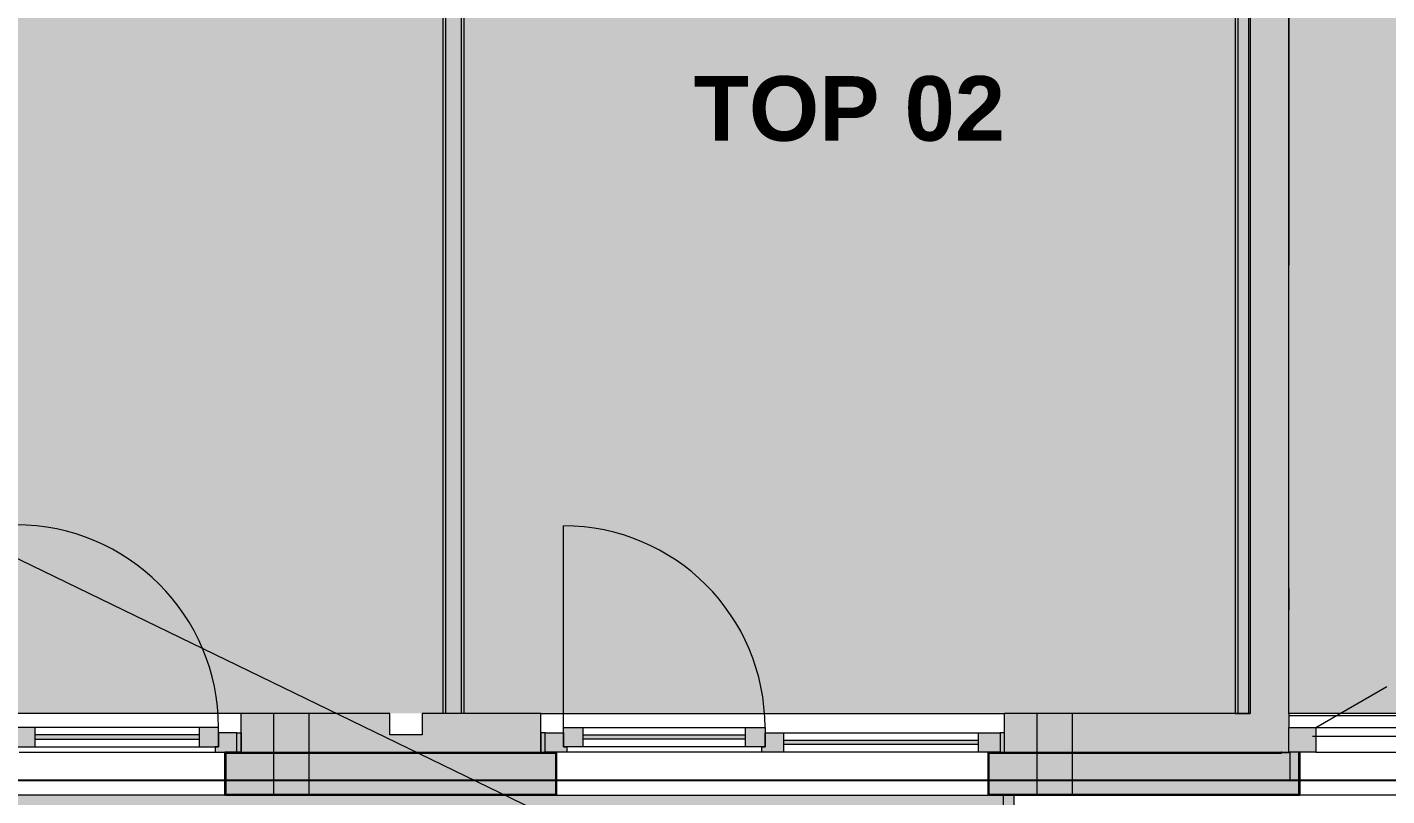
# Model space of a CAD drawing. Header units: metres. Extents: x -3.9 to 83, y -38 to 6.2.
# Drawn here: x 68.78 to 75.09, y -17.62 to -14.06 of the extents above; entities that cross this region are included whole.
import ezdxf

# ---------------------------------------------------------------- set-up
doc = ezdxf.new("R2010")
doc.units = ezdxf.units.M
doc.header["$MEASUREMENT"] = 0
doc.set_wipeout_variables(frame=1)
for name, pattern in [('Baufluchtlinie', [0.013, 0.008, -0.005]), ('Schnittlinie', [0.006, 0.003, -0.0015, 0, -0.0015]), ('Strichlinie eng', [0.002, 0.0015, -0.0005]), ('Untersicht', [0.001, 0.0005, -0.0005]), ('Wipeout_Contour', [1, 0, -1])]:
    doc.linetypes.add(name, pattern=pattern)
for name, color, linetype in [('0._Erdgeschoß PP Icon_3_0', 7, 'Continuous'), ('0._Erdgeschoß PP Icon_3_110 Wand Aussen', 7, 'Continuous'), ('0._Erdgeschoß PP Icon_3_120 Wand Innen tragend', 7, 'Continuous'), ('0._Erdgeschoß PP Icon_3_130 Wand Innen', 7, 'Continuous'), ('0._Erdgeschoß PP Icon_3_140 Geländer transparent', 7, 'Continuous'), ('0._Erdgeschoß PP Icon_3_230 Decke abgehaengt', 7, 'Continuous'), ('0._Erdgeschoß PP Icon_3_710 Gelände', 7, 'Continuous'), ('0._Erdgeschoß PP Icon_3_810 Raum', 7, 'Continuous'), ('0._Erdgeschoß PP Icon_3_905 VP Beschriftung Übersicht.Übersicht', 7, 'Continuous'), ('0._Erdgeschoß PP Icon_3_Neubau_840 Baulinien', 7, 'Continuous')]:
    doc.layers.add(name, color=color, linetype=linetype)
doc.styles.add('ERSTELLTER_STIL_11', font='arial.ttf')

msp = doc.modelspace()

# ---------------------------------------------------------------- wipeouts: each hides what was drawn before it
at = {"color": 254, "linetype": 'Wipeout_Contour', "lineweight": 0, "ltscale": 298.646124}
msp.add_wipeout([(57.4619, 3.5109), (57.4619, -37.8391), (81.8426, -37.8391), (81.8426, 3.5109)], dxfattribs=at).dxf.layer = '0._Erdgeschoß PP Icon_3_0'

# ---------------------------------------------------------------- next in the draw order: hatches: boundary and pattern name
at = {"layer": '0._Erdgeschoß PP Icon_3_110 Wand Aussen', "linetype": 'Continuous', "lineweight": 0, "true_color": 0x000000}
for points in [[(69.7752, -17.3304), (69.7752, -17.4204), (71.1652, -17.4204), (71.1652, -17.3304), (71.1652, -17.2404), (70.6152, -17.2404), (70.6152, -17.3404), (70.4652, -17.3404), (70.4652, -17.2404), (69.7752, -17.2404)], [(73.3152, -17.3304), (73.3152, -17.4204), (74.6352, -17.4204), (74.6352, -17.3054), (74.6352, -17.2404), (73.3152, -17.2404)], [(69.7552, -17.3304), (69.7552, -17.4204), (69.7752, -17.4204), (69.7752, -17.3304)], [(71.1852, -17.3304), (71.1652, -17.3304), (71.1652, -17.4204), (71.1852, -17.4204)], [(73.2952, -17.4204), (73.3152, -17.4204), (73.3152, -17.3304), (73.2952, -17.3304)], [(74.6352, -17.3054), (74.6352, -17.4204), (74.7602, -17.4204), (74.7602, -17.3054)], [(69.7052, -17.6204), (69.7052, -17.4204), (69.7002, -17.4204), (69.7002, -17.6204)], [(71.2352, -17.4204), (69.7052, -17.4204), (69.7052, -17.4254), (71.2352, -17.4254)], [(71.2352, -17.4254), (69.7052, -17.4254), (69.7052, -17.5504), (71.2352, -17.5504)], [(71.2352, -17.6204), (71.2402, -17.6204), (71.2402, -17.4204), (71.2352, -17.4204)], [(73.2452, -17.6204), (73.2452, -17.4204), (73.2402, -17.4204), (73.2402, -17.6204)], [(73.2452, -17.4204), (73.2452, -17.4254), (74.6002, -17.4254), (74.6002, -17.4204)], [(73.2452, -17.4254), (73.2452, -17.5504), (74.6402, -17.5504), (74.6402, -17.4254)], [(74.6402, -17.4254), (74.6402, -17.4204), (74.6002, -17.4204), (74.6002, -17.4254)], [(74.6402, -17.4204), (74.6402, -17.5504), (74.6802, -17.5504), (74.6802, -17.4204)], [(74.6802, -17.4204), (74.6802, -17.6154), (74.6852, -17.6154), (74.6852, -17.4204)], [(71.2352, -17.5504), (69.7052, -17.5504), (69.7052, -17.6154), (71.2352, -17.6154)], [(73.2452, -17.5504), (73.2452, -17.6154), (74.6802, -17.6154), (74.6802, -17.5504)], [(69.7052, -17.6204), (71.2352, -17.6204), (71.2352, -17.6154), (69.7052, -17.6154)], [(74.6852, -17.6154), (73.2452, -17.6154), (73.2452, -17.6204), (74.6852, -17.6204)]]:
    msp.add_hatch(color=18, dxfattribs=at).paths.add_polyline_path(points)
at = {"layer": '0._Erdgeschoß PP Icon_3_110 Wand Aussen', "linetype": 'Continuous', "lineweight": 0, "true_color": 0xffffff}
for points in [[(68.8202, -17.3954), (68.8202, -17.3054), (68.7302, -17.3054), (68.7302, -17.3954)], [(69.5802, -17.3404), (68.8202, -17.3404), (68.8202, -17.3604), (69.5802, -17.3604)], [(69.6702, -17.3954), (69.6702, -17.3054), (69.5802, -17.3054), (69.5802, -17.3954)], [(69.7552, -17.3304), (69.6702, -17.3304), (69.6702, -17.3954), (69.6552, -17.3954), (69.6552, -17.4204), (69.7552, -17.4204)], [(71.1852, -17.3304), (71.1852, -17.4204), (71.2852, -17.4204), (71.2852, -17.3954), (71.2702, -17.3954), (71.2702, -17.3304)], [(71.2702, -17.3954), (71.3602, -17.3954), (71.3602, -17.3054), (71.2702, -17.3054)], [(71.3602, -17.3404), (71.3602, -17.3604), (72.1152, -17.3604), (72.1152, -17.3404)], [(72.1152, -17.3954), (72.2052, -17.3954), (72.2052, -17.3054), (72.1152, -17.3054)], [(72.2402, -17.4204), (72.2402, -17.3304), (72.2052, -17.3304), (72.2052, -17.3954), (72.1902, -17.3954), (72.1902, -17.4204)], [(72.2402, -17.3304), (72.2402, -17.4204), (72.2902, -17.4204), (72.2902, -17.3304)], [(73.2952, -17.4204), (73.2952, -17.3304), (73.1952, -17.3304), (73.1952, -17.4204)], [(73.1952, -17.3654), (72.2902, -17.3654), (72.2902, -17.3854), (73.1952, -17.3854)]]:
    msp.add_hatch(color=7, dxfattribs=at).paths.add_polyline_path(points)
at = {"layer": '0._Erdgeschoß PP Icon_3_120 Wand Innen tragend', "linetype": 'Continuous', "lineweight": 0, "true_color": 0x000000}
for points in [[(74.3852, -11.8054), (74.3852, -17.2404), (74.3977, -17.2404), (74.3977, -11.8144)], [(74.3977, -11.8144), (74.3977, -17.2404), (74.4477, -17.2404), (74.4477, -11.8504)], [(74.4552, -11.9854), (74.4552, -17.2404), (74.6352, -17.2404), (74.6352, -11.9854)]]:
    msp.add_hatch(color=18, dxfattribs=at).paths.add_polyline_path(points)
at = {"layer": '0._Erdgeschoß PP Icon_3_120 Wand Innen tragend', "linetype": 'Continuous', "lineweight": 0, "true_color": 0xffffff}
msp.add_hatch(color=7, dxfattribs=at).paths.add_polyline_path([(74.4477, -11.8504), (74.4477, -17.2404), (74.4552, -17.2404), (74.4552, -11.8558)])
at = {"layer": '0._Erdgeschoß PP Icon_3_130 Wand Innen', "linetype": 'Continuous', "lineweight": 0, "true_color": 0x000000}
for points in [[(70.8002, -13.0379), (70.7977, -13.041), (70.7977, -17.2404), (70.8102, -17.2404), (70.8102, -13.0379)], [(70.7102, -13.1504), (70.7102, -17.2404), (70.7227, -17.2404), (70.7227, -13.1504)], [(70.7227, -13.1379), (70.7227, -17.2404), (70.7977, -17.2404), (70.7977, -13.1379)]]:
    msp.add_hatch(color=18, dxfattribs=at).paths.add_polyline_path(points)
at = {"layer": '0._Erdgeschoß PP Icon_3_140 Geländer transparent', "linetype": 'Continuous', "lineweight": 0, "true_color": 0x000000}
msp.add_hatch(color=18, dxfattribs=at).paths.add_polyline_path([(73.3102, -17.6204), (73.3102, -19.6004), (73.3602, -19.6004), (73.3602, -17.6204)])
at = {"layer": '0._Erdgeschoß PP Icon_3_810 Raum', "linetype": 'Continuous', "lineweight": 0, "true_color": 0x191919}
msp.add_hatch(color=250, dxfattribs=at).paths.add_polyline_path([(76.2152, -15.2354), (76.2152, -8.7754), (76.2152, -5.6604), (74.4602, -5.6604), (74.4602, -8.0254), (74.7102, -8.0254), (74.7102, -8.7754), (74.4602, -8.7754), (72.0002, -8.7754), (72.0002, -8.5954), (72.0002, -8.5879), (71.8402, -8.5879), (71.8402, -8.5654), (70.1602, -8.5654), (70.1602, -8.5879), (70.0002, -8.5879), (70.0002, -8.7754), (69.3702, -8.7754), (67.9102, -8.7754), (67.9102, -9.6854), (67.9102, -11.0754), (67.9102, -11.3254), (69.6152, -11.3254), (69.6152, -9.9854), (73.8802, -9.9854), (73.8802, -11.3254), (74.3852, -11.3254), (74.8352, -11.3254), (74.8852, -11.3254), (74.8852, -13.2354), (74.6352, -13.2354), (74.6352, -17.2404), (76.2152, -17.2404)])
at = {"layer": '0._Erdgeschoß PP Icon_3_810 Raum', "linetype": 'Continuous', "lineweight": 13, "true_color": 0xe8e2dc}
for points in [[(74.3852, -17.2404), (74.3852, -11.8054), (74.3852, -11.5754), (70.7602, -11.5754), (70.7602, -12.2254), (70.5802, -12.2254), (70.5802, -13.0254), (70.8102, -13.0254), (70.8102, -17.2404)], [(68.0102, -13.1504), (68.0102, -17.2404), (70.7102, -17.2404), (70.7102, -13.1504)]]:
    msp.add_hatch(color=254, dxfattribs=at).paths.add_polyline_path(points)
at = {"layer": '0._Erdgeschoß PP Icon_3_810 Raum', "linetype": 'Continuous', "lineweight": 13, "true_color": 0xd9d8c9}
msp.add_hatch(color=254, dxfattribs=at).paths.add_polyline_path([(68.0102, -17.6204), (68.0102, -19.3504), (73.3102, -19.3504), (73.3102, -17.6204)])
at = {"layer": '0._Erdgeschoß PP Icon_3_905 VP Beschriftung Übersicht.Übersicht', "linetype": 'Continuous', "lineweight": 0, "true_color": 0xbebebe}
msp.add_hatch(color=9, dxfattribs=at).paths.add_polyline_path([(67.9602, -22.0404), (65.0302, -22.0404), (65.0302, -22.0904), (66.4602, -22.0904), (66.4602, -23.8454), (66.5102, -23.8454), (66.5102, -22.0904), (73.3602, -22.0904), (73.3602, -22.0404), (73.3602, -17.6204), (73.3102, -17.6204), (73.3102, -22.0404), (68.0102, -22.0404), (68.0102, -17.6204), (67.9602, -17.6204)])

# ---------------------------------------------------------------- next in the draw order: linework, layer by layer
at = {"layer": '0._Erdgeschoß PP Icon_3_110 Wand Aussen', "color": 8, "linetype": 'Continuous', "lineweight": 0, "ltscale": 1000}
msp.add_line((71.2702, -17.3054), (71.2702, -16.3704), dxfattribs=at)
at = {"layer": '0._Erdgeschoß PP Icon_3_110 Wand Aussen', "color": 8, "linetype": 'Strichlinie eng', "lineweight": 0, "ltscale": 1000}
msp.add_line((74.7602, -17.3054), (75.0893, -17.1154), dxfattribs=at)
at = {"layer": '0._Erdgeschoß PP Icon_3_110 Wand Aussen', "color": 7, "linetype": 'Continuous', "lineweight": 13, "ltscale": 1000}
for p, q in [((69.7752, -17.2404), (68.6252, -17.2404)), ((71.1652, -17.2404), (73.3152, -17.2404)), ((73.3152, -17.2404), (73.3152, -17.2404)), ((68.8202, -17.3054), (68.7302, -17.3054)), ((69.5802, -17.3054), (68.8202, -17.3054)), ((68.8202, -17.3954), (68.8202, -17.3054)), ((69.5802, -17.3404), (68.8202, -17.3404)), ((69.6702, -17.3054), (69.5802, -17.3054)), ((69.5802, -17.3054), (69.5802, -17.3954)), ((69.6702, -17.3954), (69.6702, -17.3054)), ((69.7552, -17.3304), (69.6702, -17.3304)), ((69.6702, -17.3304), (69.6702, -17.3954)), ((69.7552, -17.4204), (69.7552, -17.3304)), ((71.1852, -17.3304), (71.2702, -17.3304)), ((71.1852, -17.4204), (71.1852, -17.3304)), ((71.2702, -17.3954), (71.2702, -17.3054)), ((71.2702, -17.3054), (71.3602, -17.3054)), ((71.2702, -17.3304), (71.2702, -17.3954)), ((71.3602, -17.3054), (72.1152, -17.3054)), ((71.3602, -17.3054), (71.3602, -17.3954)), ((71.3602, -17.3404), (72.1152, -17.3404)), ((72.1152, -17.3954), (72.1152, -17.3054)), ((72.1152, -17.3054), (72.2052, -17.3054)), ((72.2052, -17.3054), (72.2052, -17.3954)), ((72.2052, -17.3954), (72.2052, -17.3304)), ((72.2052, -17.3304), (72.2402, -17.3304)), ((72.2402, -17.3304), (72.2902, -17.3304)), ((72.2902, -17.3304), (73.1952, -17.3304)), ((72.2902, -17.3304), (72.2902, -17.4204)), ((73.1952, -17.4204), (73.1952, -17.3304)), ((73.1952, -17.3304), (73.2952, -17.3304)), ((73.2952, -17.3304), (73.2952, -17.4204)), ((68.7302, -17.3954), (68.8202, -17.3954)), ((68.8202, -17.3604), (69.5802, -17.3604)), ((68.8202, -17.3954), (69.5802, -17.3954)), ((69.5802, -17.3954), (69.6702, -17.3954)), ((69.6702, -17.3954), (69.6552, -17.3954)), ((69.6552, -17.3954), (69.6552, -17.4204)), ((71.2702, -17.3954), (71.2852, -17.3954)), ((71.3602, -17.3954), (71.2702, -17.3954)), ((71.2852, -17.3954), (71.2852, -17.4204)), ((72.1152, -17.3604), (71.3602, -17.3604)), ((72.1152, -17.3954), (71.3602, -17.3954)), ((72.2052, -17.3954), (72.1152, -17.3954)), ((72.1902, -17.4204), (72.1902, -17.3954)), ((72.1902, -17.3954), (72.2052, -17.3954)), ((72.2902, -17.3654), (73.1952, -17.3654)), ((73.1952, -17.3854), (72.2902, -17.3854)), ((68.7452, -17.4204), (69.6552, -17.4204)), ((69.6552, -17.4204), (69.7552, -17.4204)), ((69.7002, -17.4254), (69.7002, -17.4204)), ((69.7052, -17.4204), (69.7002, -17.4204)), ((69.7052, -17.4204), (69.7002, -17.4204)), ((69.7052, -17.4204), (69.7002, -17.4204)), ((69.7002, -17.4254), (69.7002, -17.4204)), ((69.7002, -17.5504), (69.7002, -17.4254)), ((69.7002, -17.5504), (69.7002, -17.4254)), ((69.7052, -17.6154), (69.7052, -17.4204)), ((69.7052, -17.4254), (71.2352, -17.4254)), ((71.2852, -17.4204), (71.1852, -17.4204)), ((71.2352, -17.4204), (71.2402, -17.4204)), ((71.2352, -17.6154), (71.2352, -17.4204)), ((71.2352, -17.4204), (71.2402, -17.4204)), ((71.2352, -17.4204), (71.2402, -17.4204)), ((71.2402, -17.4254), (71.2402, -17.4204)), ((71.2402, -17.4254), (71.2402, -17.4204)), ((71.2402, -17.5504), (71.2402, -17.4254)), ((71.2402, -17.5504), (71.2402, -17.4254)), ((72.1902, -17.4204), (71.2852, -17.4204)), ((72.2402, -17.4204), (72.1902, -17.4204)), ((72.2902, -17.4204), (72.2402, -17.4204)), ((73.1952, -17.4204), (72.2902, -17.4204)), ((73.2952, -17.4204), (73.1952, -17.4204)), ((73.2402, -17.4254), (73.2402, -17.4204)), ((73.2452, -17.4204), (73.2402, -17.4204)), ((73.2452, -17.4204), (73.2402, -17.4204)), ((73.2452, -17.4204), (73.2402, -17.4204)), ((73.2402, -17.4254), (73.2402, -17.4204)), ((73.2402, -17.5504), (73.2402, -17.4254)), ((73.2402, -17.5504), (73.2402, -17.4254)), ((73.2452, -17.4204), (73.3152, -17.4204)), ((73.2452, -17.6154), (73.2452, -17.4204)), ((73.2452, -17.4204), (73.3152, -17.4204)), ((73.2452, -17.4204), (73.3152, -17.4204)), ((73.2452, -17.4254), (74.6002, -17.4254)), ((74.6002, -17.4254), (74.6002, -17.4204)), ((74.6802, -17.4204), (74.6402, -17.4204)), ((74.6402, -17.4204), (74.6402, -17.5504)), ((74.6802, -17.4204), (74.6802, -17.5504)), ((74.6852, -17.4204), (74.6802, -17.4204)), ((74.6802, -17.4204), (74.6802, -17.6154)), ((74.6852, -17.4204), (74.6852, -17.6154)), ((69.7002, -17.6154), (69.7002, -17.5504)), ((69.7002, -17.6154), (69.7002, -17.5504)), ((71.2402, -17.6154), (71.2402, -17.5504)), ((71.2402, -17.6154), (71.2402, -17.5504)), ((73.2402, -17.6154), (73.2402, -17.5504)), ((73.2402, -17.6154), (73.2402, -17.5504)), ((74.6802, -17.5504), (74.6402, -17.5504)), ((69.7002, -17.6204), (68.7002, -17.6204)), ((69.7002, -17.6204), (69.7002, -17.6154)), ((69.7002, -17.6204), (69.7002, -17.6154)), ((69.7052, -17.6204), (69.7002, -17.6204)), ((69.7052, -17.6154), (71.2352, -17.6154)), ((71.2352, -17.6204), (71.2402, -17.6204)), ((71.2402, -17.6204), (71.2402, -17.6154)), ((71.2402, -17.6204), (71.2402, -17.6154)), ((71.2402, -17.6204), (73.2402, -17.6204)), ((73.2402, -17.6204), (73.2402, -17.6154)), ((73.2402, -17.6204), (73.2402, -17.6154)), ((73.2452, -17.6204), (73.2402, -17.6204)), ((73.2402, -17.6204), (73.2402, -17.6204)), ((73.2452, -17.6154), (74.6802, -17.6154)), ((74.6852, -17.6154), (74.6802, -17.6154)), ((74.6852, -17.6154), (74.6802, -17.6154)), ((74.6852, -17.6204), (74.6852, -17.6154))]:
    msp.add_line(p, q, dxfattribs=at)
at = {"layer": '0._Erdgeschoß PP Icon_3_110 Wand Aussen', "color": 7, "linetype": 'Continuous', "lineweight": 18, "ltscale": 1000}
for p, q in [((69.7752, -17.3304), (69.7752, -17.2404)), ((69.7752, -17.3304), (69.7752, -17.2404)), ((70.4652, -17.3404), (70.4652, -17.2404)), ((70.6152, -17.2404), (70.6152, -17.3404)), ((71.1652, -17.3304), (71.1652, -17.2404)), ((71.1652, -17.3304), (71.1652, -17.2404)), ((73.3152, -17.3304), (73.3152, -17.2404)), ((73.3152, -17.3304), (73.3152, -17.2404)), ((74.6352, -17.2404), (74.6352, -17.3054)), ((69.7752, -17.4204), (69.7752, -17.3304)), ((69.7752, -17.4204), (69.7752, -17.3304)), ((69.7752, -17.4204), (69.7752, -17.3304)), ((70.6152, -17.3404), (70.4652, -17.3404)), ((71.1652, -17.4204), (71.1652, -17.3304)), ((71.1652, -17.4204), (71.1652, -17.3304)), ((71.1652, -17.4204), (71.1652, -17.3304)), ((73.3152, -17.4204), (73.3152, -17.3304)), ((73.3152, -17.4204), (73.3152, -17.3304)), ((73.3152, -17.4204), (73.3152, -17.3304)), ((74.6352, -17.4204), (74.6352, -17.3054)), ((69.7752, -17.4204), (69.7052, -17.4204)), ((69.7752, -17.4204), (69.7052, -17.4204)), ((69.7752, -17.4204), (69.7052, -17.4204)), ((69.7752, -17.4204), (71.1652, -17.4204)), ((71.1652, -17.4204), (71.2352, -17.4204)), ((71.1652, -17.4204), (71.2352, -17.4204)), ((71.1652, -17.4204), (71.2352, -17.4204)), ((73.3152, -17.4204), (74.6002, -17.4204)), ((74.6002, -17.4204), (74.6352, -17.4204))]:
    msp.add_line(p, q, dxfattribs=at)
at = {"layer": '0._Erdgeschoß PP Icon_3_110 Wand Aussen', "color": 7, "linetype": 'Baufluchtlinie', "lineweight": 13, "ltscale": 1000}
for p, q in [((76.2152, -17.2404), (74.6352, -17.2404)), ((74.7452, -17.3054), (76.1052, -17.3054)), ((74.7602, -17.3054), (76.0902, -17.3054)), ((74.7452, -17.3454), (76.1052, -17.3454)), ((74.7602, -17.4204), (76.0902, -17.4204)), ((76.1652, -17.6204), (74.6852, -17.6204))]:
    msp.add_line(p, q, dxfattribs=at)
at = {"layer": '0._Erdgeschoß PP Icon_3_110 Wand Aussen', "color": 7, "linetype": 'Continuous', "lineweight": 0, "ltscale": 1000}
for p, q in [((69.7052, -17.5504), (71.2352, -17.5504)), ((73.2452, -17.5504), (74.6402, -17.5504)), ((74.6802, -17.5504), (74.6402, -17.5504))]:
    msp.add_line(p, q, dxfattribs=at)
at = {"layer": '0._Erdgeschoß PP Icon_3_110 Wand Aussen', "color": 7, "linetype": 'Continuous', "lineweight": 18, "ltscale": 1000, "flags": 128}
for points in [[(69.9257, -17.2404), (69.7752, -17.2404)], [(70.0907, -17.2404), (69.9257, -17.2404)], [(70.4652, -17.2404), (70.0907, -17.2404)], [(71.1652, -17.2404), (70.6152, -17.2404)], [(73.4657, -17.2404), (73.3152, -17.2404)], [(73.6307, -17.2404), (73.4657, -17.2404)], [(74.4552, -17.2404), (73.6307, -17.2404)]]:
    msp.add_lwpolyline(points, dxfattribs=at)
at = {"layer": '0._Erdgeschoß PP Icon_3_110 Wand Aussen', "color": 154, "linetype": 'Schnittlinie', "lineweight": 13, "ltscale": 1000, "true_color": 0x004e91, "flags": 128}
for points in [[(69.9257, -17.2404), (69.9257, -17.4204)], [(70.0907, -17.4204), (70.0907, -17.2404)], [(73.4657, -17.2404), (73.4657, -17.4204)], [(73.6307, -17.4204), (73.6307, -17.2404)], [(69.9257, -17.4204), (69.9257, -17.4254)], [(69.9257, -17.4254), (69.9257, -17.5504)], [(70.0907, -17.4254), (70.0907, -17.4204)], [(70.0907, -17.5504), (70.0907, -17.4254)], [(73.4657, -17.4204), (73.4657, -17.4254)], [(73.4657, -17.4254), (73.4657, -17.5504)], [(73.6307, -17.4254), (73.6307, -17.4204)], [(73.6307, -17.5504), (73.6307, -17.4254)], [(69.9257, -17.5504), (69.9257, -17.6154)], [(70.0907, -17.6154), (70.0907, -17.5504)], [(73.4657, -17.5504), (73.4657, -17.6154)], [(73.6307, -17.6154), (73.6307, -17.5504)], [(69.9257, -17.6154), (69.9257, -17.6204)], [(70.0907, -17.6204), (70.0907, -17.6154)], [(73.4657, -17.6154), (73.4657, -17.6204)], [(73.6307, -17.6204), (73.6307, -17.6154)]]:
    msp.add_lwpolyline(points, dxfattribs=at)
at = {"layer": '0._Erdgeschoß PP Icon_3_110 Wand Aussen', "color": 7, "linetype": 'Continuous', "lineweight": 13, "ltscale": 1000, "flags": 128}
for points in [[(69.7552, -17.3304), (69.7752, -17.3304), (69.7752, -17.4204), (69.7552, -17.4204)], [(71.1852, -17.3304), (71.1652, -17.3304), (71.1652, -17.4204), (71.1852, -17.4204)], [(73.2952, -17.4204), (73.3152, -17.4204), (73.3152, -17.3304), (73.2952, -17.3304)], [(74.6352, -17.3054), (74.7602, -17.3054), (74.7602, -17.4204), (74.6352, -17.4204)]]:
    msp.add_lwpolyline(points, close=True, dxfattribs=at)
for points in [[(69.7052, -17.6204), (69.9257, -17.6204)], [(69.9257, -17.6204), (70.0907, -17.6204)], [(70.0907, -17.6204), (71.2352, -17.6204)], [(73.2452, -17.6204), (73.4657, -17.6204)], [(73.4657, -17.6204), (73.6307, -17.6204)], [(73.6307, -17.6204), (74.6852, -17.6204)]]:
    msp.add_lwpolyline(points, dxfattribs=at)
at = {"layer": '0._Erdgeschoß PP Icon_3_110 Wand Aussen', "color": 8, "linetype": 'Continuous', "lineweight": 0, "ltscale": 1000}
for centre, radius in [((68.7302, -17.3054), 0.94), ((71.2702, -17.3054), 0.935)]:
    msp.add_arc(centre, radius, 0, 90, dxfattribs=at)
at = {"layer": '0._Erdgeschoß PP Icon_3_110 Wand Aussen', "color": 7, "linetype": 'Continuous', "lineweight": 13, "ltscale": 1000}
for p in [(69.7752, -17.2404), (71.1652, -17.2404), (69.7002, -17.6204), (71.2402, -17.6204), (74.6802, -17.6154)]:
    msp.add_point(p, dxfattribs=at)
at = {"layer": '0._Erdgeschoß PP Icon_3_110 Wand Aussen', "color": 7, "linetype": 'Continuous', "lineweight": 18, "ltscale": 1000}
msp.add_point((74.6002, -17.4204), dxfattribs=at)
at = {"layer": '0._Erdgeschoß PP Icon_3_110 Wand Aussen', "color": 7, "linetype": 'Continuous', "lineweight": 0, "ltscale": 1000}
msp.add_point((74.6402, -17.5504), dxfattribs=at)
at = {"layer": '0._Erdgeschoß PP Icon_3_120 Wand Innen tragend', "color": 7, "linetype": 'Continuous', "lineweight": 13, "ltscale": 1000}
for p, q in [((74.3977, -11.8144), (74.3977, -17.2404)), ((74.4477, -11.8504), (74.4477, -17.2404))]:
    msp.add_line(p, q, dxfattribs=at)
at = {"layer": '0._Erdgeschoß PP Icon_3_120 Wand Innen tragend', "color": 7, "linetype": 'Continuous', "lineweight": 18, "ltscale": 1000}
msp.add_line((74.4552, -11.9854), (74.4552, -17.2404), dxfattribs=at)
at = {"layer": '0._Erdgeschoß PP Icon_3_120 Wand Innen tragend', "color": 7, "linetype": 'Continuous', "lineweight": 13, "ltscale": 1000, "flags": 128}
for points in [[(74.3852, -11.8054), (74.3852, -17.2404)], [(74.3852, -17.2404), (74.3977, -17.2404)], [(74.3977, -17.2404), (74.4477, -17.2404)], [(74.4477, -17.2404), (74.4552, -17.2404)]]:
    msp.add_lwpolyline(points, dxfattribs=at)
at = {"layer": '0._Erdgeschoß PP Icon_3_120 Wand Innen tragend', "color": 7, "linetype": 'Continuous', "lineweight": 18, "ltscale": 1000, "flags": 128}
msp.add_lwpolyline([(74.6352, -17.2404), (74.6352, -11.9854)], dxfattribs=at)
at = {"layer": '0._Erdgeschoß PP Icon_3_130 Wand Innen', "color": 7, "linetype": 'Continuous', "lineweight": 18, "ltscale": 1000}
for p, q in [((70.7227, -13.1379), (70.7227, -17.2404)), ((70.7977, -17.2404), (70.7977, -13.1379))]:
    msp.add_line(p, q, dxfattribs=at)
at = {"layer": '0._Erdgeschoß PP Icon_3_130 Wand Innen', "color": 7, "linetype": 'Continuous', "lineweight": 18, "ltscale": 1000, "flags": 128}
for points in [[(70.8102, -17.2404), (70.8102, -13.0254)], [(70.7102, -13.1504), (70.7102, -17.2404)], [(70.7227, -17.2404), (70.7102, -17.2404)], [(70.7977, -17.2404), (70.7227, -17.2404)], [(70.8102, -17.2404), (70.7977, -17.2404)]]:
    msp.add_lwpolyline(points, dxfattribs=at)
at = {"layer": '0._Erdgeschoß PP Icon_3_140 Geländer transparent', "color": 7, "linetype": 'Continuous', "lineweight": 18, "ltscale": 1000, "flags": 128}
for points in [[(73.3102, -17.6204), (73.3102, -19.6004)], [(73.3602, -17.6204), (73.3102, -17.6204)], [(73.3602, -19.6004), (73.3602, -17.6204)]]:
    msp.add_lwpolyline(points, dxfattribs=at)
at = {"layer": '0._Erdgeschoß PP Icon_3_230 Decke abgehaengt', "color": 8, "linetype": 'Schnittlinie', "lineweight": 13, "ltscale": 1000, "flags": 128}
msp.add_lwpolyline([(74.6352, -17.2504), (76.2152, -17.2504), (76.2152, -13.2354), (74.6352, -13.2354)], close=True, dxfattribs=at)
at = {"layer": '0._Erdgeschoß PP Icon_3_710 Gelände', "color": 83, "linetype": 'Continuous', "lineweight": 13, "ltscale": 1000, "true_color": 0x89cd89}
msp.add_line((67.7039, -16.0206), (72.7848, -18.4861), dxfattribs=at)
at = {"layer": '0._Erdgeschoß PP Icon_3_905 VP Beschriftung Übersicht.Übersicht', "color": 7, "linetype": 'Untersicht', "lineweight": 13, "ltscale": 1000, "flags": 128}
msp.add_lwpolyline([(67.9602, -22.0404), (67.9602, -17.6204), (68.0102, -17.6204), (68.0102, -22.0404), (73.3102, -22.0404), (73.3102, -17.6204), (73.3602, -17.6204), (73.3602, -22.0404), (73.3602, -22.0904), (66.5102, -22.0904), (66.5102, -23.8454), (66.4602, -23.8454), (66.4602, -22.0904), (65.0302, -22.0904), (65.0302, -22.0404)], close=True, dxfattribs=at)
at = {"layer": '0._Erdgeschoß PP Icon_3_Neubau_840 Baulinien', "color": 1, "linetype": 'Continuous', "lineweight": 25, "ltscale": 1000, "true_color": 0xfb0106, "flags": 128}
msp.add_lwpolyline([(57.4619, -17.5299), (61.0752, -17.5504), (80.0628, -17.5509), (81.8426, -17.5524)], dxfattribs=at)

# ---------------------------------------------------------------- next in the draw order: texts
at = {"layer": '0._Erdgeschoß PP Icon_3_905 VP Beschriftung Übersicht.Übersicht', "color": 7, "linetype": 'Continuous', "lineweight": 13, "insert": (73.3185, -14.2841), "char_height": 0.3, "attachment_point": 3, "style": 'ERSTELLTER_STIL_11'}
msp.add_mtext('\\A1;{\\pqr;\\fHelvetica|b1|i0|c0|p0;\\W1.000000;TOP 02}', dxfattribs=at)

doc.saveas('drawing.dxf')
